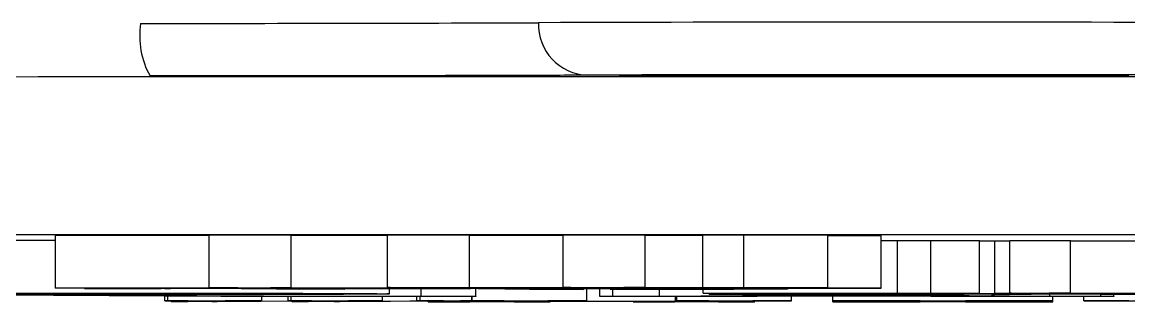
# Model space of a CAD drawing. Header units: millimetres. Extents: x 2003 to 4439, y 563 to 2285.
# Drawn here: x 2801.97 to 2823.04, y 618.71 to 624.05 of the extents above; entities that cross this region are included whole.
import ezdxf

# ---------------------------------------------------------------- set-up
doc = ezdxf.new("R2010")
doc.units = ezdxf.units.MM

msp = doc.modelspace()

# ---------------------------------------------------------------- linework, layer by layer
at = {"color": 7, "linetype": 'Continuous', "lineweight": 25}
for p, q in [((2805.538, 619.977), (2802.609, 619.976)), ((2802.609, 618.976), (2802.609, 619.976)), ((2807.097, 619.982), (2805.538, 619.983)), ((2805.538, 618.983), (2805.538, 619.983)), ((2807.097, 618.982), (2807.097, 619.982)), ((2808.928, 619.979), (2807.097, 619.978)), ((2810.49, 619.984), (2808.928, 619.985)), ((2808.928, 618.985), (2808.928, 619.985)), ((2810.49, 618.984), (2810.49, 619.984)), ((2812.277, 619.98), (2810.49, 619.979)), ((2813.834, 619.985), (2812.277, 619.986)), ((2812.277, 618.986), (2812.277, 619.986)), ((2813.834, 618.985), (2813.834, 619.985)), ((2814.931, 619.981), (2813.834, 619.98)), ((2815.716, 619.983), (2814.931, 619.981)), ((2814.931, 618.981), (2814.931, 619.981)), ((2817.314, 619.981), (2815.716, 619.983)), ((2815.716, 618.983), (2815.716, 619.983)), ((2817.314, 618.981), (2817.314, 619.981)), ((2818.329, 619.974), (2817.314, 619.975)), ((2818.329, 618.974), (2818.329, 619.974)), ((2818.638, 619.876), (2818.329, 619.876)), ((2819.273, 619.877), (2818.638, 619.876)), ((2818.638, 618.876), (2818.638, 619.876)), ((2820.198, 619.875), (2819.273, 619.877)), ((2819.273, 618.877), (2819.273, 619.877)), ((2820.198, 618.875), (2820.198, 619.875)), ((2820.487, 619.869), (2820.198, 619.869)), ((2820.776, 619.872), (2820.487, 619.872)), ((2820.487, 619.872), (2820.487, 618.872)), ((2821.932, 619.877), (2820.776, 619.878)), ((2820.776, 618.878), (2820.776, 619.878)), ((2821.932, 618.877), (2821.932, 619.877)), ((2823.492, 619.872), (2821.932, 619.872)), ((2805.757, 618.816), (2800.19, 618.848)), ((2802.609, 618.976), (2806.082, 618.978)), ((2803.249, 618.975), (2802.609, 618.976)), ((2802.771, 618.848), (2807.837, 618.822)), ((2803.159, 618.965), (2803.159, 618.975)), ((2803.837, 618.976), (2803.249, 618.975)), ((2803.539, 618.967), (2803.539, 618.976)), ((2806.151, 618.977), (2803.837, 618.976)), ((2804.207, 618.971), (2804.207, 618.976)), ((2804.207, 618.971), (2804.479, 618.971)), ((2804.479, 618.971), (2804.479, 618.976)), ((2804.479, 618.971), (2804.621, 618.97)), ((2804.621, 618.97), (2804.621, 618.976)), ((2804.621, 618.97), (2816.395, 618.974)), ((2804.691, 618.735), (2804.691, 618.822)), ((2810.138, 618.971), (2804.693, 618.969)), ((2804.751, 618.735), (2804.751, 618.822)), ((2804.81, 618.967), (2804.81, 618.969)), ((2805.538, 618.983), (2807.097, 618.982)), ((2810.611, 618.816), (2805.757, 618.816)), ((2806.146, 618.966), (2806.146, 618.969)), ((2806.146, 618.966), (2807.181, 618.965)), ((2807.425, 618.973), (2806.475, 618.972)), ((2806.538, 618.735), (2806.538, 618.816)), ((2807.097, 618.982), (2806.704, 618.981)), ((2806.704, 618.981), (2806.966, 618.978)), ((2806.966, 618.978), (2806.966, 618.982)), ((2806.966, 618.978), (2809.485, 618.979)), ((2809.555, 618.978), (2807.035, 618.977)), ((2807.039, 618.734), (2807.039, 618.816)), ((2807.099, 618.734), (2807.099, 618.816)), ((2807.181, 618.965), (2807.181, 618.97)), ((2807.181, 618.965), (2810.518, 618.966)), ((2810.59, 618.965), (2807.253, 618.964)), ((2807.253, 618.964), (2808.119, 618.953)), ((2808.119, 618.953), (2807.261, 618.952)), ((2807.425, 618.973), (2807.425, 618.977)), ((2808.119, 618.953), (2808.119, 618.964)), ((2808.835, 618.734), (2808.835, 618.816)), ((2808.928, 618.985), (2810.49, 618.984)), ((2808.968, 618.865), (2808.968, 618.965)), ((2809.49, 618.733), (2809.49, 618.816)), ((2809.549, 618.733), (2809.549, 618.816)), ((2809.571, 618.819), (2809.571, 618.965)), ((2809.571, 618.819), (2810.611, 618.819)), ((2810.818, 618.975), (2809.865, 618.973)), ((2810.49, 618.984), (2810.084, 618.983)), ((2810.084, 618.983), (2810.369, 618.979)), ((2810.518, 618.966), (2810.138, 618.971)), ((2810.369, 618.979), (2810.369, 618.983)), ((2810.369, 618.979), (2812.819, 618.98)), ((2812.889, 618.979), (2810.438, 618.978)), ((2810.535, 618.733), (2810.535, 618.816)), ((2810.537, 618.816), (2810.537, 618.733)), ((2810.611, 618.819), (2810.611, 618.965)), ((2810.611, 618.819), (2810.611, 618.816)), ((2810.818, 618.975), (2810.818, 618.978)), ((2816.536, 618.973), (2811.021, 618.971)), ((2811.021, 618.971), (2811.401, 618.967)), ((2811.401, 618.967), (2811.401, 618.971)), ((2811.401, 618.967), (2814.669, 618.968)), ((2814.946, 618.967), (2811.473, 618.966)), ((2812.66, 618.952), (2811.707, 618.951)), ((2812.277, 618.986), (2813.834, 618.985)), ((2812.66, 618.952), (2812.66, 618.966)), ((2812.722, 618.733), (2812.722, 618.966)), ((2812.975, 618.819), (2812.975, 618.966)), ((2812.975, 618.818), (2812.975, 618.819)), ((2812.975, 618.819), (2813.217, 618.819)), ((2815.968, 618.818), (2812.975, 618.818)), ((2813.171, 618.958), (2813.171, 618.966)), ((2813.23, 618.957), (2813.171, 618.958)), ((2814.163, 618.976), (2813.215, 618.974)), ((2813.217, 618.819), (2813.217, 618.957)), ((2813.834, 618.985), (2813.431, 618.984)), ((2813.431, 618.984), (2813.705, 618.98)), ((2813.705, 618.98), (2813.705, 618.985)), ((2813.705, 618.98), (2814.931, 618.981)), ((2817.314, 618.981), (2813.775, 618.98)), ((2814.107, 618.821), (2814.107, 618.967)), ((2814.107, 618.821), (2817.26, 618.847)), ((2814.163, 618.976), (2814.163, 618.98)), ((2814.411, 618.732), (2814.411, 618.818)), ((2814.438, 618.732), (2814.438, 618.818)), ((2814.669, 618.968), (2814.669, 618.973)), ((2814.669, 618.968), (2815.164, 618.969)), ((2814.931, 618.981), (2815.716, 618.983)), ((2814.939, 618.876), (2814.939, 618.967)), ((2815.459, 618.875), (2814.939, 618.876)), ((2814.939, 618.876), (2818.638, 618.876)), ((2815.575, 618.959), (2814.946, 618.967)), ((2815.725, 618.829), (2814.997, 618.822)), ((2815.055, 618.858), (2815.055, 618.876)), ((2815.69, 618.856), (2815.055, 618.858)), ((2815.164, 618.969), (2815.164, 618.973)), ((2815.164, 618.969), (2816.407, 618.968)), ((2815.17, 618.868), (2815.17, 618.875)), ((2815.69, 618.867), (2815.17, 618.868)), ((2815.17, 618.868), (2817.135, 618.868)), ((2815.716, 618.983), (2817.314, 618.981)), ((2819.36, 618.829), (2815.725, 618.829)), ((2815.725, 618.819), (2815.725, 618.829)), ((2815.725, 618.819), (2815.968, 618.819)), ((2816.407, 618.968), (2815.876, 618.967)), ((2815.876, 618.967), (2816.505, 618.959)), ((2817.583, 618.845), (2815.887, 618.83)), ((2815.887, 618.83), (2819.279, 618.83)), ((2815.922, 618.97), (2816.536, 618.973)), ((2815.922, 618.97), (2815.922, 618.973)), ((2816.153, 618.969), (2815.922, 618.97)), ((2815.968, 618.819), (2815.968, 618.829)), ((2815.968, 618.819), (2815.968, 618.818)), ((2816.395, 618.974), (2816.395, 618.981)), ((2816.395, 618.974), (2816.877, 618.976)), ((2816.505, 618.959), (2816.505, 618.973)), ((2816.551, 618.958), (2816.551, 618.981)), ((2816.622, 618.732), (2816.622, 618.829)), ((2817.135, 618.875), (2816.846, 618.875)), ((2816.877, 618.976), (2816.877, 618.981)), ((2816.877, 618.976), (2818.329, 618.974)), ((2817.135, 618.867), (2817.077, 618.867)), ((2817.135, 618.868), (2817.135, 618.875)), ((2817.135, 618.859), (2817.135, 618.867)), ((2817.26, 618.847), (2818.47, 618.848)), ((2817.406, 618.732), (2817.406, 618.829)), ((2817.664, 618.845), (2817.583, 618.845)), ((2819.279, 618.83), (2817.664, 618.845)), ((2820.198, 618.875), (2817.886, 618.875)), ((2817.886, 618.875), (2817.886, 618.868)), ((2817.886, 618.868), (2818.522, 618.868)), ((2819.851, 618.867), (2817.886, 618.867)), ((2817.886, 618.867), (2817.886, 618.86)), ((2817.886, 618.86), (2819.851, 618.861)), ((2818.47, 618.848), (2818.47, 618.867)), ((2818.47, 618.848), (2821.542, 618.821)), ((2818.522, 618.868), (2818.522, 618.875)), ((2818.522, 618.868), (2819.042, 618.869)), ((2818.638, 618.876), (2819.273, 618.877)), ((2819.042, 618.869), (2819.042, 618.875)), ((2819.042, 618.869), (2819.851, 618.867)), ((2819.273, 618.877), (2820.198, 618.875)), ((2819.276, 618.819), (2819.276, 618.829)), ((2819.276, 618.818), (2819.276, 618.819)), ((2819.276, 618.819), (2819.6, 618.819)), ((2822.755, 618.818), (2819.276, 618.818)), ((2820.166, 618.821), (2819.36, 618.829)), ((2819.6, 618.819), (2819.6, 618.826)), ((2819.851, 618.869), (2819.851, 618.875)), ((2820.371, 618.868), (2819.851, 618.869)), ((2819.851, 618.869), (2826.844, 618.869)), ((2819.851, 618.867), (2819.851, 618.869)), ((2819.851, 618.861), (2819.851, 618.867)), ((2819.851, 618.861), (2819.909, 618.861)), ((2819.909, 618.869), (2819.909, 618.861)), ((2820.487, 618.862), (2820.429, 618.865)), ((2820.429, 618.865), (2821.181, 618.865)), ((2820.429, 618.852), (2820.429, 618.865)), ((2820.429, 618.852), (2820.487, 618.854)), ((2821.181, 618.852), (2820.429, 618.852)), ((2821.181, 618.87), (2820.487, 618.872)), ((2820.487, 618.872), (2820.834, 618.872)), ((2820.487, 618.854), (2820.487, 618.862)), ((2820.776, 618.878), (2821.932, 618.877)), ((2821.643, 618.871), (2821.181, 618.87)), ((2821.181, 618.865), (2821.181, 618.87)), ((2821.181, 618.865), (2822.856, 618.865)), ((2822.51, 618.864), (2821.181, 618.864)), ((2821.181, 618.864), (2821.181, 618.852)), ((2821.932, 618.877), (2821.527, 618.876)), ((2821.527, 618.876), (2821.527, 618.872)), ((2821.527, 618.872), (2823.55, 618.872)), ((2821.542, 618.821), (2821.542, 618.864)), ((2821.598, 618.732), (2821.598, 618.818)), ((2826.497, 618.871), (2821.643, 618.871)), ((2823.145, 618.868), (2821.758, 618.868)), ((2822.186, 618.732), (2822.186, 618.818)), ((2822.51, 618.853), (2822.51, 618.864)), ((2823.203, 618.854), (2822.51, 618.853)), ((2822.513, 618.819), (2822.513, 618.853)), ((2822.513, 618.819), (2822.755, 618.819)), ((2822.755, 618.819), (2822.755, 618.854)), ((2822.755, 618.819), (2822.755, 618.818)), ((2822.856, 618.865), (2823.145, 618.868)), ((2822.856, 618.865), (2822.856, 618.868)), ((2804.691, 618.735), (2804.751, 618.735)), ((2804.895, 618.735), (2804.691, 618.735)), ((2804.751, 618.735), (2806.538, 618.735)), ((2804.82, 618.716), (2804.82, 618.735)), ((2804.82, 618.716), (2805.124, 618.734)), ((2805.126, 618.716), (2804.82, 618.716)), ((2807.232, 618.727), (2805.126, 618.716)), ((2805.839, 618.733), (2805.585, 618.721)), ((2805.585, 618.721), (2805.687, 618.721)), ((2805.687, 618.721), (2807.363, 618.73)), ((2805.687, 618.721), (2805.687, 618.726)), ((2806.479, 618.734), (2806.325, 618.734)), ((2806.538, 618.735), (2806.479, 618.734)), ((2807.193, 618.734), (2807.039, 618.734)), ((2807.039, 618.734), (2807.099, 618.734)), ((2807.099, 618.734), (2808.835, 618.734)), ((2807.118, 618.715), (2807.334, 618.727)), ((2807.118, 618.715), (2807.118, 618.726)), ((2807.424, 618.715), (2807.118, 618.715)), ((2807.334, 618.727), (2807.232, 618.727)), ((2807.363, 618.73), (2807.473, 618.733)), ((2810.322, 618.731), (2807.424, 618.715)), ((2808.187, 618.732), (2807.912, 618.72)), ((2807.912, 618.72), (2808.014, 618.72)), ((2808.014, 618.72), (2809.956, 618.731)), ((2808.014, 618.72), (2808.014, 618.725)), ((2808.775, 618.733), (2808.623, 618.733)), ((2808.835, 618.734), (2808.775, 618.733)), ((2809.644, 618.733), (2809.49, 618.733)), ((2809.49, 618.733), (2809.549, 618.733)), ((2809.549, 618.733), (2810.535, 618.733)), ((2809.707, 618.714), (2809.707, 618.728)), ((2809.707, 618.714), (2809.736, 618.715)), ((2811.995, 618.714), (2809.707, 618.714)), ((2809.736, 618.715), (2809.736, 618.728)), ((2809.736, 618.715), (2809.996, 618.715)), ((2809.956, 618.731), (2810.002, 618.732)), ((2809.996, 618.715), (2809.996, 618.73)), ((2810.5, 618.715), (2811.15, 618.731)), ((2810.535, 618.733), (2810.537, 618.733)), ((2810.537, 618.733), (2812.722, 618.733)), ((2811.021, 618.732), (2810.817, 618.732)), ((2811.023, 618.732), (2811.021, 618.732)), ((2811.664, 618.723), (2811.333, 618.715)), ((2811.333, 618.715), (2811.337, 618.715)), ((2814.733, 618.723), (2811.664, 618.723)), ((2811.982, 618.731), (2811.691, 618.724)), ((2811.691, 618.724), (2814.76, 618.724)), ((2811.764, 618.714), (2811.764, 618.723)), ((2811.764, 618.714), (2812.024, 618.714)), ((2812.024, 618.714), (2811.995, 618.714)), ((2812.024, 618.714), (2812.024, 618.723)), ((2812.695, 618.732), (2812.487, 618.732)), ((2812.722, 618.733), (2812.695, 618.732)), ((2813.608, 618.713), (2813.608, 618.723)), ((2813.608, 618.713), (2813.637, 618.714)), ((2815.896, 618.713), (2813.608, 618.713)), ((2813.637, 618.714), (2813.637, 618.723)), ((2813.637, 618.714), (2813.897, 618.714)), ((2813.897, 618.714), (2813.897, 618.723)), ((2814.401, 618.715), (2814.733, 618.723)), ((2814.401, 618.715), (2814.401, 618.723)), ((2814.619, 618.732), (2814.411, 618.732)), ((2814.411, 618.732), (2814.438, 618.732)), ((2814.438, 618.732), (2816.622, 618.732)), ((2814.76, 618.724), (2815.051, 618.731)), ((2815.883, 618.731), (2815.234, 618.715)), ((2815.234, 618.715), (2815.238, 618.714)), ((2815.665, 618.714), (2815.665, 618.725)), ((2815.665, 618.714), (2815.925, 618.714)), ((2815.925, 618.714), (2815.896, 618.713)), ((2816.595, 618.731), (2816.387, 618.731)), ((2816.622, 618.732), (2816.595, 618.731)), ((2817.406, 618.731), (2817.406, 618.732)), ((2817.406, 618.732), (2821.598, 618.732)), ((2818.602, 618.731), (2817.406, 618.731)), ((2817.406, 618.713), (2817.406, 618.731)), ((2821.598, 618.713), (2817.406, 618.713)), ((2817.406, 618.713), (2817.406, 618.713)), ((2817.406, 618.713), (2818.602, 618.713)), ((2818.602, 618.713), (2818.602, 618.731)), ((2819.07, 618.714), (2819.07, 618.73)), ((2819.933, 618.73), (2819.933, 618.714)), ((2821.598, 618.731), (2820.401, 618.731)), ((2820.401, 618.713), (2820.401, 618.731)), ((2820.401, 618.713), (2821.598, 618.713)), ((2821.598, 618.732), (2821.598, 618.731)), ((2821.598, 618.713), (2821.598, 618.731)), ((2821.598, 618.713), (2821.598, 618.713)), ((2822.186, 618.732), (2824.608, 618.733)), ((2822.223, 618.731), (2822.186, 618.732)), ((2822.531, 618.731), (2822.223, 618.731))]:
    msp.add_line(p, q, dxfattribs=at)
at = {"color": 7, "linetype": 'Continuous', "lineweight": 25, "flags": 128}
for points in [[(2823.046, 623.024), (2822.22, 623.022), (2821.143, 623.02), (2819.889, 623.019), (2818.543, 623.018), (2817.197, 623.019), (2815.943, 623.02), (2814.866, 623.022), (2814.04, 623.024), (2813.52, 623.027), (2813.343, 623.03), (2813.52, 623.032), (2814.04, 623.035), (2814.866, 623.037), (2815.943, 623.039), (2817.197, 623.04), (2818.543, 623.041), (2819.889, 623.04), (2821.143, 623.039), (2822.22, 623.037), (2823.046, 623.035)], [(2884.72, 622.911), (2882.646, 622.921), (2880.252, 622.93), (2877.551, 622.94), (2874.556, 622.948), (2871.282, 622.956), (2867.745, 622.964), (2863.963, 622.971), (2859.955, 622.978), (2855.74, 622.984), (2851.34, 622.989), (2846.777, 622.994), (2842.073, 622.998), (2837.252, 623.001), (2832.337, 623.003), (2827.354, 623.005), (2822.327, 623.006), (2817.281, 623.006), (2812.241, 623.005), (2807.233, 623.004), (2802.281, 623.002), (2797.41, 622.999)]]:
    msp.add_lwpolyline(points, dxfattribs=at)
at = {"color": 7, "linetype": 'Continuous', "lineweight": 25}
for centre, radius, start, end in [((2805.773, 623.78), 1.561, 171.0968, 209.1481), ((2804.67, 2499.107), 1875.085, 269.986579, 270.217963), ((2812.773, 624.004), 0.971, 178.1826, 267.9964), ((2818.543, -1368.268), 1992.314, 89.806162, 90.193839)]:
    msp.add_arc(centre, radius, start, end, dxfattribs=at)
for points, knots in [([(2812.739, 623.034), (2812.348, 623.032), (2811.553, 623.029), (2809.563, 623.024), (2807.149, 623.021), (2805.312, 623.02), (2804.409, 623.019)], [0, 0, 0, 0, 0.245796, 0.5, 0.754204, 1, 1, 1, 1]), ([(2824.347, 623.034), (2824.083, 623.035), (2823.542, 623.038), (2822.123, 623.041), (2820.407, 623.042), (2818.543, 623.043), (2816.679, 623.042), (2814.962, 623.041), (2813.544, 623.038), (2813.003, 623.035), (2812.739, 623.034)], [0, 0, 0, 0, 0.122089, 0.25, 0.377911, 0.5, 0.622089, 0.75, 0.877911, 1, 1, 1, 1]), ([(2750.097, 619.856), (2750.145, 619.859), (2750.252, 619.867), (2751.121, 619.88), (2752.602, 619.894), (2754.778, 619.907), (2757.608, 619.921), (2761.122, 619.934), (2765.276, 619.946), (2770.02, 619.957), (2775.281, 619.967), (2780.973, 619.976), (2786.996, 619.984), (2793.219, 619.99), (2799.584, 619.994), (2805.937, 619.997), (2812.276, 619.999), (2818.543, 620), (2824.81, 619.999), (2831.149, 619.997), (2837.501, 619.994), (2843.867, 619.99), (2850.09, 619.984), (2856.113, 619.976), (2861.805, 619.967), (2867.066, 619.957), (2871.81, 619.946), (2875.964, 619.934), (2879.478, 619.921), (2882.308, 619.907), (2884.483, 619.894), (2885.964, 619.88), (2886.836, 619.867), (2886.943, 619.859), (2886.991, 619.856)], [0, 0, 0, 0, 0.023828, 0.053273, 0.084485, 0.115699, 0.147957, 0.180726, 0.213842, 0.247136, 0.28043, 0.313546, 0.346314, 0.378573, 0.409785, 0.440999, 0.470442, 0.499888, 0.529332, 0.558778, 0.58999, 0.621203, 0.653462, 0.68623, 0.719347, 0.752641, 0.785934, 0.819051, 0.851819, 0.884078, 0.915289, 0.946503, 0.975948, 1, 1, 1, 1]), ([(2802.609, 619.88), (2802.502, 619.88), (2802.082, 619.88), (2801.642, 619.88), (2801.314, 619.88)], [0, 0, 0, 0, 0.254888, 1, 1, 1, 1]), ([(2799.689, 618.878), (2800.358, 618.878), (2801.704, 618.878), (2803.512, 618.876), (2804.832, 618.874), (2805.755, 618.87), (2806.063, 618.867), (2806.085, 618.865), (2806.091, 618.864)], [0, 0, 0, 0, 0.196061, 0.394111, 0.547436, 0.700125, 0.928087, 1, 1, 1, 1]), ([(2806.091, 618.864), (2806.061, 618.863), (2806, 618.86), (2805.317, 618.856), (2803.969, 618.853), (2802.284, 618.851), (2800.936, 618.851), (2800.158, 618.851), (2800.036, 618.851)], [0, 0, 0, 0, 0.200351, 0.402646, 0.59747, 0.766762, 0.96323, 1, 1, 1, 1]), ([(2800.639, 618.881), (2801.308, 618.88), (2802.543, 618.88), (2804.31, 618.88), (2805.973, 618.878), (2807.492, 618.876), (2808.638, 618.872), (2808.945, 618.868), (2808.964, 618.866), (2808.968, 618.865)], [0, 0, 0, 0, 0.160365, 0.296332, 0.431737, 0.589347, 0.747826, 0.949128, 1, 1, 1, 1]), ([(2808.968, 618.865), (2808.941, 618.864), (2808.881, 618.861), (2808.097, 618.856), (2806.385, 618.852), (2804.537, 618.849), (2803.258, 618.849), (2802.771, 618.848)], [0, 0, 0, 0, 0.183074, 0.416875, 0.642834, 0.864166, 1, 1, 1, 1]), ([(2803.159, 618.965), (2803.163, 618.965), (2803.176, 618.966), (2803.345, 618.966), (2803.478, 618.966), (2803.539, 618.967)], [0, 0, 0, 0, 0.206018, 0.636041, 1, 1, 1, 1]), ([(2803.855, 618.964), (2803.774, 618.964), (2803.624, 618.964), (2803.415, 618.965), (2803.274, 618.965), (2803.182, 618.965), (2803.165, 618.965), (2803.159, 618.965)], [0, 0, 0, 0, 0.281585, 0.522569, 0.762523, 0.925805, 1, 1, 1, 1]), ([(2803.539, 618.967), (2803.666, 618.967), (2804.009, 618.968), (2804.154, 618.97), (2804.192, 618.971), (2804.207, 618.971)], [0, 0, 0, 0, 0.268239, 0.722981, 1, 1, 1, 1]), ([(2804.762, 618.966), (2804.736, 618.966), (2804.683, 618.966), (2804.418, 618.965), (2804.148, 618.965), (2803.909, 618.965), (2803.855, 618.964)], [0, 0, 0, 0, 0.194719, 0.390632, 0.863045, 1, 1, 1, 1]), ([(2804.693, 618.969), (2804.746, 618.968), (2804.815, 618.968), (2804.793, 618.967), (2804.789, 618.967)], [0, 0, 0, 0, 0.784657, 1, 1, 1, 1]), ([(2806.082, 618.978), (2806.023, 618.978), (2805.913, 618.98), (2805.734, 618.982), (2805.603, 618.983), (2805.538, 618.983)], [0, 0, 0, 0, 0.361759, 0.680808, 1, 1, 1, 1]), ([(2807.261, 618.952), (2807.168, 618.953), (2806.983, 618.956), (2806.624, 618.961), (2806.317, 618.964), (2806.146, 618.966)], [0, 0, 0, 0, 0.307881, 0.615778, 1, 1, 1, 1]), ([(2806.475, 618.972), (2806.438, 618.973), (2806.376, 618.974), (2806.261, 618.975), (2806.188, 618.976), (2806.151, 618.977)], [0, 0, 0, 0, 0.437947, 0.718933, 1, 1, 1, 1]), ([(2807.035, 618.977), (2807.065, 618.977), (2807.126, 618.976), (2807.25, 618.975), (2807.357, 618.974), (2807.425, 618.973)], [0, 0, 0, 0, 0.267337, 0.534687, 1, 1, 1, 1]), ([(2807.837, 618.822), (2808.008, 618.821), (2808.273, 618.82), (2808.945, 618.819), (2809.351, 618.819), (2809.571, 618.819)], [0, 0, 0, 0, 0.454509, 0.703285, 1, 1, 1, 1]), ([(2809.485, 618.979), (2809.427, 618.98), (2809.315, 618.981), (2809.131, 618.983), (2808.996, 618.984), (2808.928, 618.985)], [0, 0, 0, 0, 0.353076, 0.676475, 1, 1, 1, 1]), ([(2809.865, 618.973), (2809.822, 618.974), (2809.757, 618.975), (2809.645, 618.977), (2809.585, 618.978), (2809.555, 618.978)], [0, 0, 0, 0, 0.499817, 0.749886, 1, 1, 1, 1]), ([(2810.438, 618.978), (2810.469, 618.978), (2810.529, 618.977), (2810.646, 618.976), (2810.753, 618.975), (2810.818, 618.975)], [0, 0, 0, 0, 0.278089, 0.556193, 1, 1, 1, 1]), ([(2811.707, 618.951), (2811.61, 618.952), (2811.415, 618.955), (2811.033, 618.96), (2810.755, 618.963), (2810.59, 618.965)], [0, 0, 0, 0, 0.289421, 0.578839, 1, 1, 1, 1]), ([(2811.473, 618.966), (2811.589, 618.964), (2811.82, 618.961), (2812.198, 618.957), (2812.495, 618.954), (2812.66, 618.952)], [0, 0, 0, 0, 0.3079389, 0.6158743, 1, 1, 1, 1]), ([(2812.819, 618.98), (2812.761, 618.981), (2812.65, 618.982), (2812.47, 618.984), (2812.342, 618.985), (2812.277, 618.986)], [0, 0, 0, 0, 0.361832, 0.680859, 1, 1, 1, 1]), ([(2813.215, 618.974), (2813.175, 618.975), (2813.109, 618.976), (2812.995, 618.978), (2812.924, 618.979), (2812.889, 618.979)], [0, 0, 0, 0, 0.437841, 0.718884, 1, 1, 1, 1]), ([(2813.171, 618.958), (2813.504, 618.958), (2814.077, 618.958), (2814.732, 618.958), (2815.136, 618.958), (2815.344, 618.958), (2815.485, 618.958), (2815.563, 618.959), (2815.594, 618.959), (2815.582, 618.959), (2815.575, 618.959)], [0, 0, 0, 0, 0.358025, 0.615683, 0.704922, 0.795041, 0.841826, 0.888488, 0.9407, 1, 1, 1, 1]), ([(2813.217, 618.819), (2813.341, 618.819), (2813.551, 618.819), (2813.807, 618.819), (2813.992, 618.82), (2814.067, 618.82), (2814.099, 618.821), (2814.107, 618.821)], [0, 0, 0, 0, 0.268165, 0.456817, 0.645375, 0.906381, 1, 1, 1, 1]), ([(2815.442, 618.955), (2815.41, 618.955), (2815.346, 618.955), (2814.989, 618.956), (2814.281, 618.957), (2813.626, 618.957), (2813.23, 618.957)], [0, 0, 0, 0, 0.10724, 0.21472, 0.525104, 1, 1, 1, 1]), ([(2813.775, 618.98), (2813.804, 618.979), (2813.862, 618.979), (2813.985, 618.977), (2814.094, 618.976), (2814.163, 618.976)], [0, 0, 0, 0, 0.267397, 0.53481, 1, 1, 1, 1]), ([(2814.997, 618.822), (2814.987, 618.822), (2814.965, 618.822), (2814.932, 618.821), (2814.923, 618.821), (2814.916, 618.821)], [0, 0, 0, 0, 0.2502199, 0.5005081, 1, 1, 1, 1]), ([(2814.916, 618.821), (2814.925, 618.821), (2814.939, 618.82), (2815.018, 618.819), (2815.115, 618.819), (2815.269, 618.819), (2815.479, 618.819), (2815.64, 618.819), (2815.725, 618.819)], [0, 0, 0, 0, 0.284135, 0.450473, 0.560568, 0.671794, 0.825494, 1, 1, 1, 1]), ([(2815.055, 618.858), (2815.403, 618.858), (2815.926, 618.858), (2816.618, 618.859), (2816.963, 618.859), (2817.135, 618.859)], [0, 0, 0, 0, 0.499885, 0.749929, 1, 1, 1, 1]), ([(2816.505, 618.959), (2816.531, 618.959), (2816.583, 618.958), (2816.443, 618.957), (2816.083, 618.956), (2815.694, 618.955), (2815.442, 618.955)], [0, 0, 0, 0, 0.211302, 0.416468, 0.621501, 1, 1, 1, 1]), ([(2816.846, 618.875), (2816.679, 618.875), (2816.363, 618.875), (2815.898, 618.875), (2815.606, 618.875), (2815.459, 618.875)], [0, 0, 0, 0, 0.35686, 0.67714, 1, 1, 1, 1]), ([(2817.077, 618.867), (2816.911, 618.867), (2816.594, 618.867), (2816.13, 618.867), (2815.837, 618.867), (2815.69, 618.867)], [0, 0, 0, 0, 0.35686, 0.67714, 1, 1, 1, 1]), ([(2819.909, 618.861), (2819.312, 618.86), (2818.293, 618.859), (2816.828, 618.857), (2816.071, 618.856), (2815.69, 618.856)], [0, 0, 0, 0, 0.41234, 0.704495, 1, 1, 1, 1]), ([(2818.329, 618.974), (2818.111, 618.973), (2817.636, 618.973), (2816.904, 618.972), (2816.445, 618.97), (2816.153, 618.969)], [0, 0, 0, 0, 0.234297, 0.511813, 1, 1, 1, 1]), ([(2819.6, 618.819), (2819.687, 618.819), (2819.828, 618.819), (2819.996, 618.819), (2820.103, 618.819), (2820.176, 618.819), (2820.227, 618.82), (2820.24, 618.82), (2820.247, 618.82)], [0, 0, 0, 0, 0.25713, 0.418126, 0.515419, 0.613557, 0.771961, 1, 1, 1, 1]), ([(2820.247, 618.82), (2820.246, 618.82), (2820.243, 618.82), (2820.228, 618.821), (2820.191, 618.821), (2820.166, 618.821)], [0, 0, 0, 0, 0.25103, 0.502225, 1, 1, 1, 1]), ([(2821.758, 618.868), (2821.592, 618.868), (2821.275, 618.868), (2820.811, 618.868), (2820.518, 618.868), (2820.371, 618.868)], [0, 0, 0, 0, 0.35686, 0.67714, 1, 1, 1, 1]), ([(2820.832, 618.873), (2820.831, 618.873), (2820.828, 618.875), (2820.813, 618.876), (2820.788, 618.877), (2820.776, 618.878)], [0, 0, 0, 0, 0.333361, 0.666606, 1, 1, 1, 1]), ([(2821.542, 618.821), (2821.584, 618.82), (2821.668, 618.82), (2821.854, 618.819), (2822.114, 618.819), (2822.341, 618.819), (2822.475, 618.819), (2822.513, 618.819)], [0, 0, 0, 0, 0.25387, 0.509596, 0.715202, 0.920342, 1, 1, 1, 1]), ([(2805.124, 618.734), (2805.136, 618.734), (2805.152, 618.734), (2805.104, 618.734), (2805.047, 618.735), (2804.971, 618.735), (2804.92, 618.735), (2804.895, 618.735)], [0, 0, 0, 0, 0.409045, 0.568709, 0.729731, 0.871998, 1, 1, 1, 1]), ([(2806.325, 618.734), (2806.26, 618.734), (2806.16, 618.734), (2806.028, 618.734), (2805.941, 618.734), (2805.873, 618.734), (2805.852, 618.733), (2805.839, 618.733)], [0, 0, 0, 0, 0.286948, 0.445283, 0.603611, 0.766841, 1, 1, 1, 1]), ([(2807.473, 618.733), (2807.48, 618.733), (2807.492, 618.733), (2807.435, 618.733), (2807.337, 618.734), (2807.238, 618.734), (2807.193, 618.734)], [0, 0, 0, 0, 0.280717, 0.477013, 0.764436, 1, 1, 1, 1]), ([(2808.623, 618.733), (2808.576, 618.733), (2808.5, 618.733), (2808.392, 618.733), (2808.316, 618.733), (2808.244, 618.733), (2808.208, 618.733), (2808.191, 618.732), (2808.187, 618.732)], [0, 0, 0, 0, 0.219728, 0.360437, 0.501962, 0.629609, 0.910972, 1, 1, 1, 1]), ([(2809.997, 618.732), (2809.997, 618.732), (2809.995, 618.732), (2809.953, 618.732), (2809.875, 618.733), (2809.768, 618.733), (2809.684, 618.733), (2809.644, 618.733)], [0, 0, 0, 0, 0.063168, 0.286153, 0.501453, 0.758451, 1, 1, 1, 1]), ([(2809.996, 618.715), (2810.088, 618.715), (2810.217, 618.715), (2810.367, 618.715), (2810.443, 618.715), (2810.486, 618.715), (2810.496, 618.715), (2810.5, 618.715)], [0, 0, 0, 0, 0.3758207, 0.5238074, 0.6720575, 0.8532035, 1, 1, 1, 1]), ([(2810.817, 618.732), (2810.761, 618.732), (2810.654, 618.732), (2810.508, 618.732), (2810.395, 618.732), (2810.347, 618.732), (2810.322, 618.731)], [0, 0, 0, 0, 0.2469872, 0.468153, 0.7284619, 1, 1, 1, 1]), ([(2811.149, 618.732), (2811.15, 618.732), (2811.152, 618.732), (2811.121, 618.732), (2811.069, 618.732), (2811.033, 618.732), (2811.023, 618.732)], [0, 0, 0, 0, 0.177122, 0.589108, 0.884827, 1, 1, 1, 1]), ([(2811.344, 618.715), (2811.357, 618.715), (2811.383, 618.715), (2811.467, 618.715), (2811.594, 618.714), (2811.7, 618.714), (2811.764, 618.714)], [0, 0, 0, 0, 0.204883, 0.408937, 0.643499, 1, 1, 1, 1]), ([(2812.487, 618.732), (2812.417, 618.732), (2812.301, 618.732), (2812.158, 618.732), (2812.066, 618.732), (2812.003, 618.732), (2811.99, 618.731), (2811.982, 618.731)], [0, 0, 0, 0, 0.290077, 0.48445, 0.638173, 0.79153, 1, 1, 1, 1]), ([(2813.897, 618.714), (2813.989, 618.714), (2814.118, 618.714), (2814.268, 618.714), (2814.344, 618.714), (2814.387, 618.715), (2814.397, 618.715), (2814.401, 618.715)], [0, 0, 0, 0, 0.375821, 0.523807, 0.672057, 0.853203, 1, 1, 1, 1]), ([(2815.047, 618.731), (2815.048, 618.731), (2815.049, 618.731), (2815.01, 618.731), (2814.948, 618.731), (2814.833, 618.732), (2814.719, 618.732), (2814.636, 618.732), (2814.619, 618.732)], [0, 0, 0, 0, 0.132198, 0.30903, 0.458399, 0.607839, 0.921168, 1, 1, 1, 1]), ([(2815.245, 618.714), (2815.258, 618.714), (2815.283, 618.714), (2815.368, 618.714), (2815.495, 618.714), (2815.601, 618.714), (2815.665, 618.714)], [0, 0, 0, 0, 0.204883, 0.408937, 0.643499, 1, 1, 1, 1]), ([(2816.387, 618.731), (2816.318, 618.731), (2816.202, 618.731), (2816.059, 618.731), (2815.967, 618.731), (2815.904, 618.731), (2815.891, 618.731), (2815.883, 618.731)], [0, 0, 0, 0, 0.290077, 0.48445, 0.638173, 0.79153, 1, 1, 1, 1]), ([(2819.07, 618.73), (2819.067, 618.73), (2819.063, 618.731), (2819.003, 618.731), (2818.925, 618.731), (2818.789, 618.731), (2818.679, 618.731), (2818.602, 618.731)], [0, 0, 0, 0, 0.250411, 0.398556, 0.54744, 0.686236, 1, 1, 1, 1]), ([(2818.602, 618.713), (2818.691, 618.713), (2818.817, 618.713), (2818.958, 618.714), (2819.031, 618.714), (2819.067, 618.714), (2819.069, 618.714), (2819.07, 618.714)], [0, 0, 0, 0, 0.364031, 0.510061, 0.655864, 0.843841, 1, 1, 1, 1]), ([(2820.401, 618.731), (2820.331, 618.731), (2820.215, 618.731), (2820.077, 618.731), (2819.992, 618.731), (2819.94, 618.731), (2819.936, 618.73), (2819.933, 618.73)], [0, 0, 0, 0, 0.2944044, 0.4877252, 0.6436082, 0.7993468, 1, 1, 1, 1]), ([(2819.933, 618.714), (2819.936, 618.714), (2819.942, 618.714), (2820, 618.714), (2820.095, 618.714), (2820.233, 618.713), (2820.341, 618.713), (2820.401, 618.713)], [0, 0, 0, 0, 0.210223, 0.375759, 0.542534, 0.746796, 1, 1, 1, 1]), ([(2823.044, 618.731), (2823.031, 618.731), (2823.011, 618.731), (2822.929, 618.731), (2822.835, 618.731), (2822.696, 618.731), (2822.592, 618.731), (2822.531, 618.731)], [0, 0, 0, 0, 0.282665, 0.424863, 0.567605, 0.744514, 1, 1, 1, 1])]:
    msp.add_open_spline(points, degree=3, knots=knots, dxfattribs=at)

doc.saveas('drawing.dxf')
